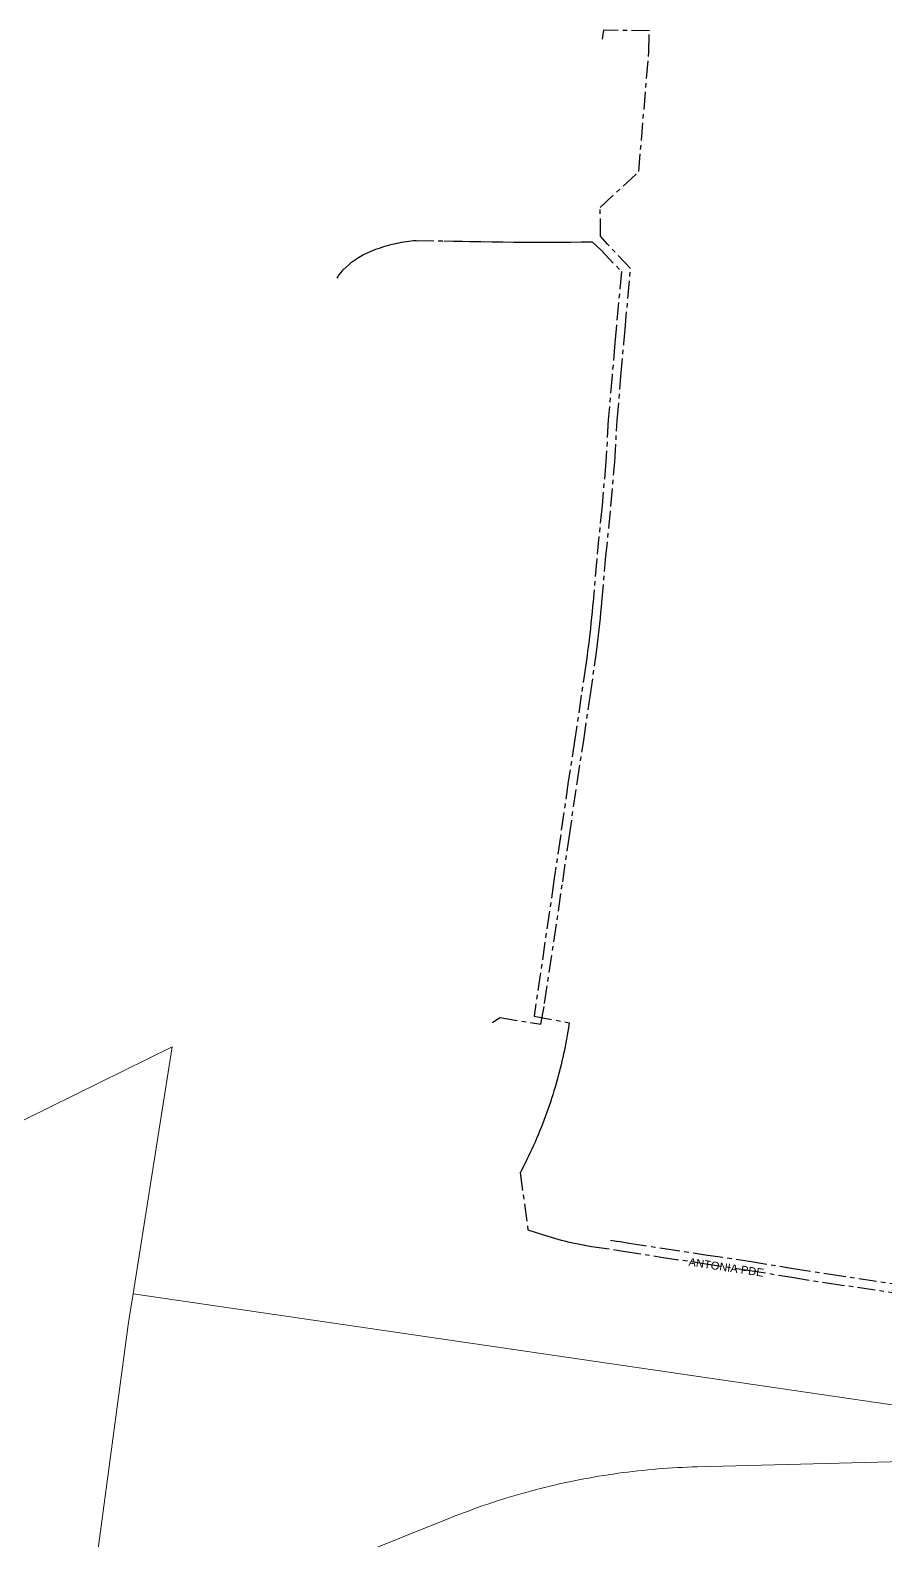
# Model space of a CAD drawing. Header units: metres. Extents: x 302924 to 304532, y 6268290 to 6269135.
# Drawn here: x 303845.3 to 304037.7, y 6268795 to 6269134.7 of the extents above; entities that cross this region are included whole.
import ezdxf

# ---------------------------------------------------------------- set-up
doc = ezdxf.new("R2010")
doc.units = ezdxf.units.M
doc.linetypes.add('Cable Exist UG', pattern=[7, 4, -1, 1, -1])
for name, color, linetype, lineweight in [('_User Miscellaneous1', 30, 'Continuous', 13), ('_User Miscellaneous5', 121, 'Continuous', 13), ('_User_HV_Exist', 1, 'Continuous', 35), ('_User_LV_Exist', 5, 'Continuous', 35), ('Mains_HV_EXT', 13, 'Continuous', 25)]:
    doc.layers.add(name, color=color, linetype=linetype, lineweight=lineweight)
doc.styles.get("Standard").update_dxf_attribs({"font": 'arial.ttf'})

msp = doc.modelspace()

# ---------------------------------------------------------------- linework, layer by layer
at = {"layer": '_User Miscellaneous5', "linetype": 'Continuous', "transparency": 33554597}
msp.add_lwpolyline([(303867.2971, 6268843.5581), (303867.5341, 6268845.0548), (303868.4049, 6268850.5457), (303877.2085, 6268906.0982), (303795, 6268865.5636), (303738.0937, 6268820.4513), (303696.3027, 6268787.3208), (303694.6349, 6268788.0225), (303686.2078, 6268732.6108), (303763.0512, 6268729.2019), (303856.9761, 6268766.914), (303859.6988, 6268787.1273), (303867.2971, 6268843.5581)], close=True, dxfattribs=at)
for points in [[(304155.9271, 6268808.4573), (303868.4049, 6268850.5457), (303868.4049, 6268850.5457), (303867.5341, 6268845.0548), (303867.2971, 6268843.5581), (303859.6988, 6268787.1273)], [(303894.5986, 6268782.0158), (303939.7691, 6268800.1494), (303940.8072, 6268800.5615), (303941.8487, 6268800.9678), (303942.8921, 6268801.3651), (303943.9389, 6268801.7565), (303944.9884, 6268802.14), (303946.0405, 6268802.5156), (303947.0953, 6268802.8843), (303948.1528, 6268803.2461), (303949.2119, 6268803.6), (303950.2739, 6268803.946), (303951.3384, 6268804.2851), (303952.4055, 6268804.6172), (303953.4745, 6268804.9415), (303954.5462, 6268805.2589), (303955.6196, 6268805.5672), (303956.6958, 6268805.8698), (303957.7737, 6268806.1634), (303958.8534, 6268806.45), (303959.9349, 6268806.7298), (303961.0183, 6268807.0017), (303962.1043, 6268807.2656), (303963.1913, 6268807.5216), (303964.281, 6268807.7707), (303965.3716, 6268808.0118), (303966.464, 6268808.246), (303967.5583, 6268808.4714), (303968.6544, 6268808.6897), (303969.7515, 6268808.9012), (303970.8496, 6268809.1037), (303971.9503, 6268809.2993), (303973.0512, 6268809.487), (303974.1539, 6268809.6667), (303975.2575, 6268809.8395), (303976.3631, 6268810.0034), (303977.4696, 6268810.1604), (303978.5762, 6268810.3093), (303979.6847, 6268810.4514), (303980.7941, 6268810.5845), (303981.9038, 6268810.7107), (303983.0153, 6268810.829), (303984.1268, 6268810.9392), (303985.2395, 6268811.0416), (303986.3522, 6268811.137), (303987.4668, 6268811.2234), (303988.5806, 6268811.303), (303989.6956, 6268811.3746), (303990.8115, 6268811.4382), (303991.9275, 6268811.4939), (303993.0437, 6268811.5427), (303994.1601, 6268811.5824), (303995.2766, 6268811.6153), (304070.6426, 6268813.5502)], [(304070.6426, 6268813.5502), (303995.2766, 6268811.6153), (303994.1601, 6268811.5824), (303993.0437, 6268811.5427), (303991.9275, 6268811.4939), (303990.8115, 6268811.4382), (303989.6956, 6268811.3746), (303988.5806, 6268811.303), (303987.4668, 6268811.2234), (303986.3522, 6268811.137), (303985.2395, 6268811.0416), (303984.1268, 6268810.9392), (303983.0153, 6268810.829), (303981.9038, 6268810.7107), (303980.7941, 6268810.5845), (303979.6847, 6268810.4514), (303978.5762, 6268810.3093), (303977.4696, 6268810.1604), (303976.3631, 6268810.0034), (303975.2575, 6268809.8395), (303974.1539, 6268809.6667), (303973.0512, 6268809.487), (303971.9503, 6268809.2993), (303970.8496, 6268809.1037), (303969.7515, 6268808.9012), (303968.6544, 6268808.6897), (303967.5583, 6268808.4714), (303966.464, 6268808.246), (303965.3716, 6268808.0118), (303964.281, 6268807.7707), (303963.1913, 6268807.5216), (303962.1043, 6268807.2656), (303961.0183, 6268807.0017), (303959.9349, 6268806.7298), (303958.8534, 6268806.45), (303957.7737, 6268806.1634), (303956.6958, 6268805.8698), (303955.6196, 6268805.5672), (303954.5462, 6268805.2589), (303953.4745, 6268804.9415), (303952.4055, 6268804.6172), (303951.3384, 6268804.2851), (303950.2739, 6268803.946), (303949.2119, 6268803.6), (303948.1528, 6268803.2461), (303947.0953, 6268802.8843), (303946.0405, 6268802.5156), (303944.9884, 6268802.14), (303943.9389, 6268801.7565), (303942.8921, 6268801.3651), (303941.8487, 6268800.9678), (303940.8072, 6268800.5615), (303939.7691, 6268800.1494), (303894.5986, 6268782.0158)]]:
    msp.add_lwpolyline(points, dxfattribs=at)
at = {"layer": 'Mains_HV_EXT', "linetype": 'Cable Exist UG'}
for points in [[(303949.2161, 6268911.562), (303950.8384, 6268912.6628), (303960.0889, 6268911.1957), (303960.9322, 6268915.8558), (303965.0128, 6268943.2041), (303966.4628, 6268953.1138), (303968.2269, 6268965.4511), (303969.7276, 6268974.9876), (303971.1697, 6268984.889), (303972.1609, 6268991.6972), (303972.3116, 6268992.7473), (303972.458, 6268993.8033), (303972.6003, 6268994.8598), (303972.7646, 6268996.1288), (303972.921, 6268997.3961), (303973.0726, 6268998.6677), (303973.2146, 6268999.9383), (303973.3521, 6269001.2053), (303973.4824, 6269002.4784), (303973.6058, 6269003.7508), (303973.7223, 6269005.0231), (303973.8121, 6269006.0616), (303974.6596, 6269015.6685), (303975.8499, 6269027.6653), (303976.711, 6269037.6097), (303977.2514, 6269046.9626), (303978.1125, 6269056.9079), (303978.7491, 6269064.2618), (303979.022, 6269067.4131), (303980.266, 6269081.1774), (303975.0938, 6269086.6323), (303973.4984, 6269088.413), (303973.4984, 6269088.413), (303973.4577, 6269094.8955), (303982.1076, 6269102.9441), (303984.3802, 6269129.7851), (303984.5083, 6269134.6393), (303974.1493, 6269134.7486), (303973.8732, 6269132.7498)], [(303914.2938, 6269079.007), (303914.474, 6269079.3341), (303914.6678, 6269079.6631), (303915.21, 6269080.2229), (303915.4277, 6269080.5333), (303915.6495, 6269080.833), (303916.9893, 6269082.064), (303917.2521, 6269082.3234), (303917.5298, 6269082.5842), (303919.1114, 6269083.6158), (303919.4235, 6269083.8158), (303919.7455, 6269084.0123), (303920.0799, 6269084.2029), (303920.4139, 6269084.3814), (303920.7465, 6269084.5483), (303921.086, 6269084.7091), (303921.427, 6269084.8591), (303921.9393, 6269085.0716), (303922.4488, 6269085.2742), (303922.962, 6269085.468), (303923.4766, 6269085.6537), (303923.9966, 6269085.832), (303924.518, 6269086.0007), (303925.0405, 6269086.1616), (303925.5685, 6269086.3146), (303926.0986, 6269086.4589), (303926.6284, 6269086.5938), (303927.1619, 6269086.7216), (303927.6985, 6269086.8397), (303928.2325, 6269086.9495), (303928.7715, 6269087.0513), (303929.3106, 6269087.1438), (303929.8485, 6269087.2286), (303930.3954, 6269087.3057), (303930.9416, 6269087.3728), (303931.487, 6269087.4309), (303932.0269, 6269087.4798), (303938.3679, 6269087.3591), (303940.4327, 6269087.3083), (303942.4978, 6269087.2634), (303944.1292, 6269087.2311), (303946.6202, 6269087.1886), (303949.0911, 6269087.1538), (303951.5546, 6269087.126), (303954.0168, 6269087.1051), (303956.4794, 6269087.0931), (303958.9426, 6269087.0871), (303961.4049, 6269087.09), (303964.2727, 6269087.0809), (303966.737, 6269087.0977), (303969.1996, 6269087.1205), (303971.6657, 6269087.1522), (303973.6313, 6269085.2681), (303973.6313, 6269085.2681), (303978.1968, 6269080.4636), (303977.0294, 6269067.5855), (303976.7566, 6269064.4343), (303976.7566, 6269064.4343), (303976.12, 6269057.0804), (303975.2589, 6269047.1352), (303974.7185, 6269037.7822), (303973.8574, 6269027.8378), (303972.6662, 6269015.8316), (303971.8187, 6269006.2245), (303971.7301, 6269005.2005), (303971.6146, 6269003.9385), (303971.4922, 6269002.6768), (303971.3631, 6269001.415), (303971.2266, 6269000.1572), (303971.0858, 6268998.8973), (303970.9355, 6268997.637), (303970.7803, 6268996.3796), (303970.6175, 6268995.1217), (303970.4765, 6268994.0741), (303970.3312, 6268993.0268), (303970.1814, 6268991.9834), (303969.1906, 6268985.1772), (303967.7485, 6268975.2758), (303966.2474, 6268965.7367), (303964.4834, 6268953.4001), (303963.0338, 6268943.4938), (303958.592, 6268912.9845), (303966.4723, 6268911.4989), (303966.4723, 6268911.4989), (303966.2731, 6268910.3455), (303966.1405, 6268909.5101), (303966, 6268908.6732), (303965.8545, 6268907.8384), (303965.7018, 6268907.0102), (303965.5413, 6268906.1792), (303965.374, 6268905.3487), (303965.2005, 6268904.5199), (303965.0206, 6268903.6955), (303964.8325, 6268902.8692), (303964.639, 6268902.0446), (303964.4336, 6268901.2048), (303963.7776, 6268898.7011), (303963.7776, 6268898.7011), (303963.5373, 6268897.8399), (303963.2949, 6268897.0034), (303963.044, 6268896.1652), (303962.7855, 6268895.3264), (303962.5207, 6268894.4914), (303962.2499, 6268893.661), (303961.9709, 6268892.8333), (303961.6845, 6268892.0047), (303961.3908, 6268891.1783), (303961.0912, 6268890.355), (303960.7861, 6268889.5402), (303960.4711, 6268888.7227), (303960.1499, 6268887.9065), (303959.8219, 6268887.0941), (303959.4898, 6268886.2891), (303959.1473, 6268885.4846), (303958.7974, 6268884.6762), (303958.4443, 6268883.8793), (303958.0827, 6268883.0842), (303957.7147, 6268882.2907), (303957.3395, 6268881.5021), (303956.9578, 6268880.715), (303956.568, 6268879.9305), (303955.4633, 6268877.7441), (303957.1831, 6268864.9185), (303960.8971, 6268863.7177), (303961.6416, 6268863.4849), (303962.3894, 6268863.261), (303963.1376, 6268863.0447), (303963.8929, 6268862.8357), (303964.6498, 6268862.6358), (303965.405, 6268862.4452), (303966.1597, 6268862.2629), (303966.9214, 6268862.0869), (303967.6849, 6268861.9203), (303968.4471, 6268861.7621), (303969.211, 6268861.6123), (303969.9772, 6268861.4701), (303970.7495, 6268861.3356), (303971.5066, 6268861.2133), (303977.2338, 6268860.3556), (303978.6, 6268860.1414), (303978.6, 6268860.1414), (303987.0999, 6268858.8083), (303996.7695, 6268857.355), (304006.6507, 6268855.8795), (304016.4996, 6268854.2604), (304024.393, 6268853.0228), (304050.3534, 6268849.2084)], [(303975.7435, 6268862.6104), (303977.1325, 6268862.3909), (303977.9282, 6268862.2653), (303979.9231, 6268861.9583), (303979.9231, 6268861.9583), (303987.4098, 6268860.7841), (303997.0795, 6268859.3308), (304006.9605, 6268857.8553), (304016.8095, 6268856.2363), (304024.7028, 6268854.9986), (304050.6633, 6268851.1842)]]:
    msp.add_lwpolyline(points, dxfattribs=at)

# ---------------------------------------------------------------- texts
at = {"layer": '_User Miscellaneous1', "transparency": 33554687}
msp.add_text('ANTONIA PDE', height=1.8, rotation=351.542667, dxfattribs=at).set_placement((303993.2194, 6268856.862))
at = {"layer": '_User_HV_Exist', "transparency": 33554687}
msp.add_text('ANTONIA PDE', height=1.8, rotation=351.542667, dxfattribs=at).set_placement((303993.2194, 6268856.862))
at = {"layer": '_User_LV_Exist', "transparency": 33554687}
msp.add_text('ANTONIA PDE', height=1.8, rotation=351.542667, dxfattribs=at).set_placement((303993.2194, 6268856.862))

doc.saveas('drawing.dxf')
